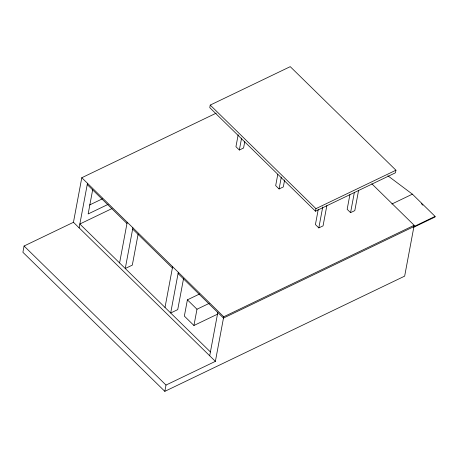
<?xml version="1.0" encoding="UTF-8"?>
<svg xmlns="http://www.w3.org/2000/svg" width="458" height="458" viewBox="0 0 458 458"><rect width="100%" height="100%" fill="white"/><g stroke="black" fill="none" stroke-linecap="round" stroke-linejoin="round"><path stroke-width="0.69" d="M216.25 113.137L81.793 177.727L73.452 222.296L24.074 246.015L22.9 252.289L164.828 391.344L404.66 276.134L414.175 225.29L371.804 183.773M79.131 227.855L87.472 183.292M92.716 189.549L88.154 213.955L108.099 204.371M119.59 262.949L127.209 222.227M132.889 227.786L125.263 268.514L132.316 265.125L138.144 233.981M165.006 307.45L172.626 266.722M178.305 272.287L170.679 313.009L177.733 309.619L183.561 278.481M210.239 105.082L209.764 107.641L315.47 211.212L395.46 172.786L395.941 170.221L290.235 66.656L210.239 105.082L315.946 208.648L315.47 211.212M164.828 391.344L166.002 385.069L215.38 361.351L223.722 316.781L414.175 225.29M199.625 293.973L187.396 299.841L184.356 316.106L193.94 325.495L217.739 314.062M193.94 325.495L196.98 309.23L209.203 303.362M238.166 134.818L235.944 146.692L239.345 150.029L243.582 147.997L244.755 141.711M239.345 150.029L241.572 138.156M209.701 355.786L217.802 312.499M277.771 174.452L275.682 185.627L279.088 188.965L283.319 186.933L284.63 179.948M279.088 188.965L281.309 177.091M318.299 209.191L315.419 224.563L318.825 227.901L323.062 225.868L326.852 205.608M318.825 227.901L322.747 206.942M349.906 194.644L347.164 209.312L350.57 212.649L354.801 210.617L358.591 190.362M350.57 212.649L354.36 192.394M387.874 175.792L412.389 194.158L435.1 216.405L434.98 217.046L413.82 227.214M89.55 204.989L102.42 198.812M111.998 208.573L79.847 224.014L210.422 351.944M315.946 208.648L395.941 170.221M391.871 204.016L412.389 194.158M435.1 216.405L223.481 318.064L178.065 273.563M421.354 203.696L422.871 205.178M81.793 177.727L223.722 316.781M87.232 184.568L126.969 223.504M132.648 229.069L172.385 268.004M187.396 299.841L196.98 309.23M73.452 222.296L215.38 361.351M24.074 246.015L166.002 385.069"/></g></svg>
